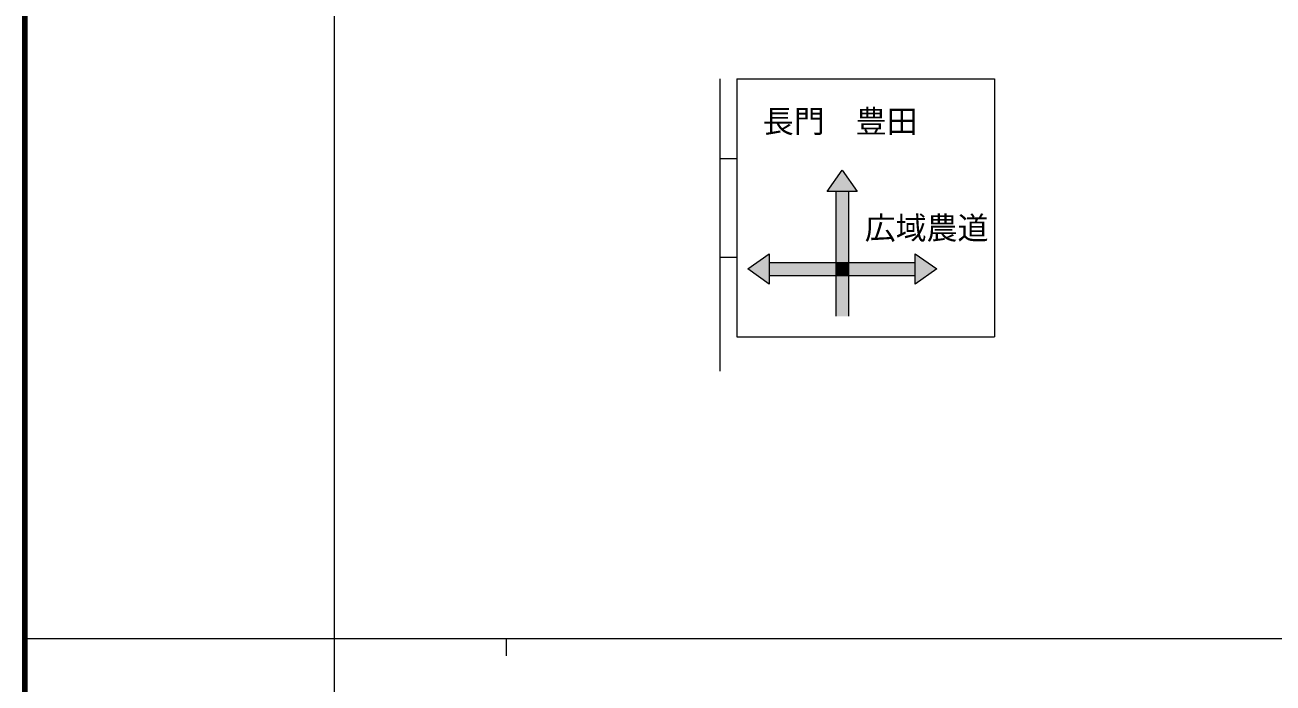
# Model space of a CAD drawing. Units: millimetres, scale not verified. Extents: x 40000 to 680000, y 20000 to 380000.
# Drawn here: x 40000 to 112636, y 202409 to 240692 of the extents above; entities that cross this region are included whole.
import ezdxf
from ezdxf.enums import TextEntityAlignment as Align

# ---------------------------------------------------------------- set-up
doc = ezdxf.new("R2010")
doc.units = ezdxf.units.MM
doc.header["$LTSCALE"] = 1000
for name, color, linetype, lineweight in [('M-STR-STRC', 7, 'Continuous', 13), ('M-TTL', 2, 'Continuous', 140), ('M-TTL-BAND', 7, 'Continuous', 13)]:
    doc.layers.add(name, color=color, linetype=linetype, lineweight=lineweight)
doc.styles.add('ＭＳ ゴシック', font='')
doc.styles.get('ＭＳ ゴシック').set_extended_font_data('MS Gothic')

msp = doc.modelspace()

# ---------------------------------------------------------------- hatches: boundary and pattern name
at = {"layer": 'M-STR-STRC'}
for points in [[(87563, 232246), (88438, 230996), (87938, 230996), (87188, 230996), (86688, 230996)], [(87188, 230996), (87938, 230996), (87938, 226871), (87188, 226871)], [(83313, 227371), (83313, 226871), (83313, 226121), (83313, 225621), (82063, 226496)], [(91813, 226871), (91813, 227371), (93063, 226496), (91813, 225621), (91813, 226121)], [(82063, 226496), (82599, 226871), (83313, 226871), (83313, 226121), (83313, 225621)], [(83313, 226871), (87188, 226871), (87188, 226121), (83313, 226121)], [(87188, 226871), (87938, 226871), (87938, 226121), (87188, 226121)], [(87938, 226871), (91813, 226871), (91813, 226121), (87938, 226121)], [(87188, 226121), (87938, 226121), (87938, 223746), (87188, 223746)]]:
    msp.add_hatch(color=256, dxfattribs=at).paths.add_polyline_path(points)

# ---------------------------------------------------------------- linework, layer by layer
for p, q in [((80431, 237554), (80431, 220554)), ((81431, 237554), (96431, 237554)), ((81431, 237554), (81431, 222554)), ((96431, 237554), (96431, 222554)), ((80431, 232929), (81431, 232929)), ((86688, 230996), (87563, 232246)), ((87563, 232246), (88438, 230996)), ((88438, 230996), (86688, 230996)), ((87188, 230996), (87188, 223746)), ((87938, 230996), (87938, 223746)), ((82063, 226496), (83313, 227371)), ((83313, 227371), (83313, 225621)), ((91813, 225621), (91813, 227371)), ((91813, 227371), (93063, 226496)), ((80431, 227179), (81431, 227179)), ((83313, 226871), (91813, 226871)), ((83313, 225621), (82063, 226496)), ((83313, 226121), (91813, 226121)), ((93063, 226496), (91813, 225621)), ((81431, 222554), (96431, 222554))]:
    msp.add_line(p, q, dxfattribs=at)
at = {"layer": 'M-TTL'}
msp.add_line((40000, 380000), (40000, 20000), dxfattribs=at)
at = {"layer": 'M-TTL-BAND'}
for p, q in [((58000, 370000), (58000, 20000)), ((40000, 205000), (579000, 205000)), ((68000, 205000), (68000, 204000))]:
    msp.add_line(p, q, dxfattribs=at)

# ---------------------------------------------------------------- texts
at = {"layer": 'M-STR-STRC', "style": 'ＭＳ ゴシック'}
msp.add_text('長門\u3000豊田', height=1320, dxfattribs=at).set_placement((82942, 234031), align=Align.BOTTOM_LEFT)
msp.add_text('広域農道', height=1320, dxfattribs=at).set_placement((92474, 228882), align=Align.MIDDLE_CENTER)

doc.saveas('drawing.dxf')
